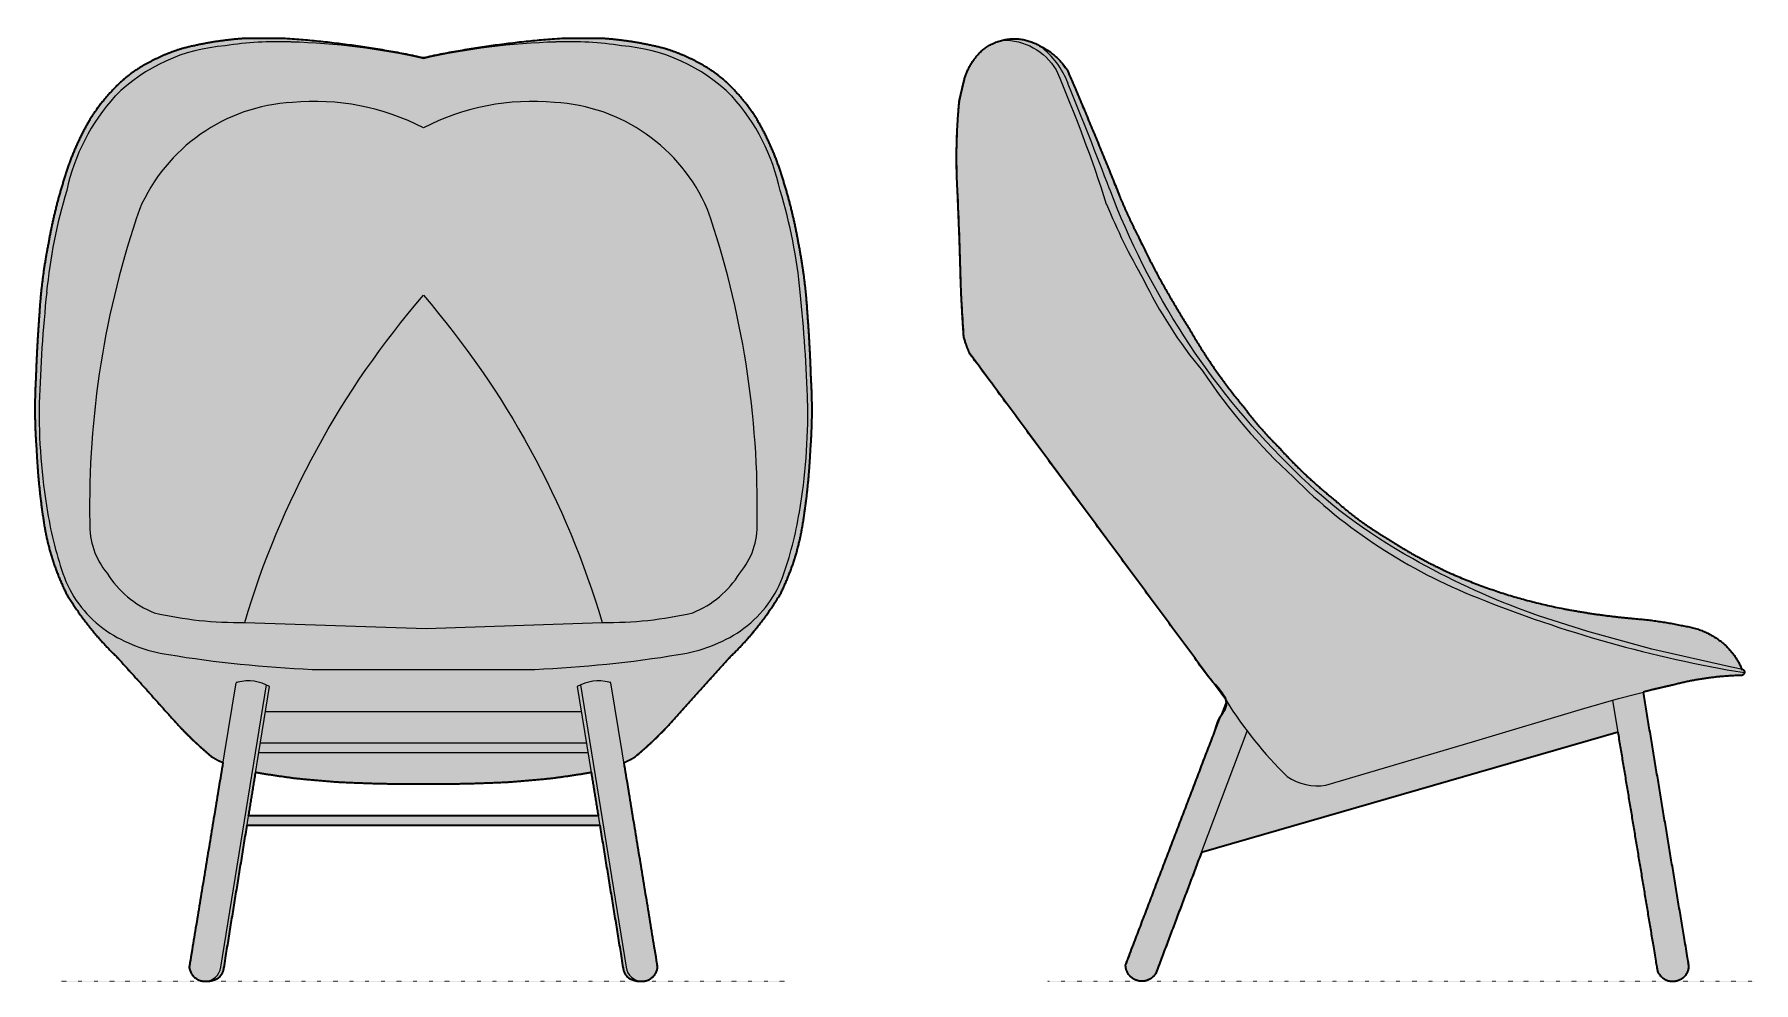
# Model space of a CAD drawing. Header units: millimetres. Extents: x -30 to 1942, y -1345 to 1063.
# Drawn here: x -30 to 1901, y -2 to 1063 of the extents above; entities that cross this region are included whole.
import ezdxf

# ---------------------------------------------------------------- set-up
doc = ezdxf.new("R2010")
doc.units = ezdxf.units.MM
doc.linetypes.add('Dots', pattern=[1, 0, -1])
doc.layers.add('Blocks', color=7, linetype='Continuous')
doc.layers.add('Blocks$Fill', color=7, linetype='Continuous', true_color=0xffffff)
for name, color, linetype, lineweight, true_color in [('Blocks$Inner', 7, 'Continuous', 25, 0x007f00), ('Blocks$Outline', 7, 'Continuous', 35, 0xff3f3f), ('Groud', 7, 'Dots', 25, 0x243775)]:
    doc.layers.add(name, color=color, linetype=linetype, lineweight=lineweight, true_color=true_color)

# ---------------------------------------------------------------- blocks, each defined once
blk = doc.blocks.new('Uchiwa Lounge Chair Side')
at = {"layer": 'Blocks$Fill'}
blk.add_hatch(color=256, dxfattribs=at).paths.add_polyline_path([(172.4, 144.7), (121.2, 9), (121, 8.7), (120.9, 8.4), (120.7, 8.1), (120.5, 7.8), (120.2, 7.5), (120, 7.2), (119.8, 6.9), (119.6, 6.6), (119.4, 6.4), (119.1, 6.1), (118.9, 5.8), (118.6, 5.5), (118.4, 5.3), (118.1, 5), (117.8, 4.8), (117.5, 4.5), (117.2, 4.3), (117, 4), (116.7, 3.8), (116.4, 3.6), (116, 3.3), (115.7, 3.1), (115.4, 2.9), (115.1, 2.7), (114.8, 2.5), (114.4, 2.3), (114.1, 2.1), (113.7, 2), (113.4, 1.8), (113.1, 1.6), (112.7, 1.5), (112.3, 1.3), (112, 1.2), (111.6, 1), (111.3, 0.9), (110.9, 0.8), (110.5, 0.7), (110.1, 0.6), (109.8, 0.5), (109.4, 0.4), (109, 0.3), (108.7, 0.3), (108.3, 0.2), (107.9, 0.1), (107.5, 0.1), (107.1, 0.1), (106.8, 0), (106.4, 0), (106, 0), (105.6, 0), (105.3, 0), (104.9, 0), (104.5, 0), (104.2, 0), (103.8, 0.1), (103.4, 0.1), (103.1, 0.1), (102.7, 0.2), (102.4, 0.2), (102, 0.3), (101.7, 0.4), (101.3, 0.4), (101, 0.5), (100.6, 0.6), (100.3, 0.7), (100, 0.8), (99.6, 0.9), (99.3, 1), (99, 1.2), (98.6, 1.3), (98.3, 1.4), (98, 1.6), (97.6, 1.7), (97.3, 1.9), (97, 2.1), (96.7, 2.2), (96.3, 2.4), (96, 2.6), (95.7, 2.8), (95.4, 3), (95.1, 3.2), (94.8, 3.4), (94.5, 3.7), (94.2, 3.9), (93.9, 4.1), (93.6, 4.4), (93.3, 4.6), (93, 4.9), (92.7, 5.1), (92.4, 5.4), (92.2, 5.7), (91.9, 6), (91.7, 6.3), (91.4, 6.6), (91.2, 6.9), (90.9, 7.2), (90.7, 7.5), (90.5, 7.8), (90.3, 8.1), (90, 8.4), (89.8, 8.7), (89.6, 9.1), (89.4, 9.4), (89.3, 9.7), (89.1, 10.1), (88.9, 10.4), (88.8, 10.8), (88.6, 11.1), (88.5, 11.5), (88.3, 11.8), (88.2, 12.2), (88.1, 12.5), (88, 12.9), (87.9, 13.3), (87.8, 13.6), (87.7, 14), (87.6, 14.3), (87.5, 14.7), (87.4, 15.1), (87.4, 15.4), (87.3, 15.8), (87.3, 16.1), (87.2, 16.5), (87.2, 16.8), (87.2, 17.2), (87.2, 17.5), (87.2, 17.9), (87.2, 18.2), (200.4, 314.8), (-87.5, 704.2), (-88.5, 706.5), (-89.5, 708.8), (-90.4, 711.1), (-91.3, 713.5), (-92.2, 715.8), (-93, 718.2), (-93.7, 720.6), (-94.4, 723), (-96.5, 755.5), (-98, 787.9), (-101.6, 887.6), (-102.2, 900.2), (-102.5, 912.8), (-102.6, 925.4), (-102.5, 938.1), (-102.1, 950.7), (-101.5, 963.4), (-100.6, 976), (-99.5, 988.5), (-93.3, 1014.4), (-92.7, 1016.4), (-91.9, 1018.3), (-91.2, 1020.3), (-90.3, 1022.2), (-89.4, 1024.1), (-88.5, 1026), (-87.5, 1027.9), (-86.4, 1029.7), (-85.3, 1031.5), (-84.2, 1033.2), (-82.9, 1034.9), (-81.7, 1036.6), (-80.4, 1038.3), (-79, 1039.9), (-77.6, 1041.4), (-76.2, 1042.9), (-75.4, 1043.6), (-74.6, 1044.3), (-73.8, 1045), (-72.9, 1045.7), (-72.1, 1046.4), (-71.2, 1047.1), (-70.3, 1047.7), (-69.4, 1048.4), (-68.5, 1049), (-67.5, 1049.6), (-66.6, 1050.2), (-65.6, 1050.7), (-64.6, 1051.3), (-63.6, 1051.8), (-62.6, 1052.3), (-61.5, 1052.8), (-60.5, 1053.3), (-59.4, 1053.8), (-58.3, 1054.2), (-57.3, 1054.6), (-56.2, 1055), (-55, 1055.4), (-53.9, 1055.7), (-52.8, 1056.1), (-51.7, 1056.4), (-50.5, 1056.6), (-49.4, 1056.9), (-48.2, 1057.1), (-47, 1057.3), (-45.9, 1057.5), (-44.7, 1057.7), (-43.5, 1057.8), (-42.3, 1057.9), (-41.2, 1058), (-40, 1058), (-38.8, 1058.1), (-37.6, 1058.1), (-36.4, 1058.1), (-35.3, 1058), (-34.1, 1057.9), (-32.9, 1057.9), (-31.7, 1057.7), (-30.6, 1057.6), (-29.4, 1057.4), (-28.3, 1057.2), (-27.1, 1057), (-26, 1056.8), (-24.9, 1056.5), (-23.8, 1056.2), (-22.7, 1055.9), (-21.6, 1055.6), (-20.5, 1055.3), (-19.4, 1054.9), (-18.4, 1054.5), (-17.3, 1054.1), (-16.3, 1053.7), (-15.3, 1053.3), (-14.3, 1052.8), (-13.3, 1052.3), (-12.3, 1051.8), (-11.3, 1051.3), (-10.4, 1050.8), (-9.5, 1050.3), (-8.6, 1049.7), (-6.3, 1048.6), (-4, 1047.3), (-1.8, 1046), (0.4, 1044.6), (2.5, 1043.1), (4.6, 1041.6), (6.6, 1039.9), (8.6, 1038.2), (10.5, 1036.5), (12.4, 1034.6), (14.1, 1032.8), (15.8, 1030.8), (17.5, 1028.8), (19, 1026.8), (20.5, 1024.7), (21.9, 1022.5), (81, 880.1), (86, 868.3), (91.3, 856.7), (96.8, 845.1), (102.6, 833.7), (114.9, 808.7), (127.9, 784.2), (141.8, 760.1), (156.4, 736.4), (163.3, 724.6), (170.4, 712.9), (177.8, 701.4), (185.5, 690), (193.4, 678.9), (201.5, 667.9), (209.9, 657), (218.5, 646.4), (223.1, 640.2), (228, 634.1), (232.9, 628.1), (237.9, 622.2), (243.1, 616.4), (248.4, 610.6), (253.7, 605), (259.2, 599.5), (266.8, 591.2), (274.6, 583.1), (282.5, 575.2), (290.6, 567.4), (298.9, 559.8), (307.3, 552.3), (315.9, 545.1), (324.6, 538), (331.2, 532.3), (337.9, 526.8), (344.7, 521.4), (351.8, 516.1), (359, 511), (366.3, 506.1), (373.8, 501.3), (397.6, 486.6), (405.8, 481.8), (414, 477.1), (422.4, 472.6), (430.8, 468.2), (439.3, 464), (447.9, 459.9), (463.7, 453), (479.7, 446.6), (495.9, 440.7), (512.3, 435.2), (528.9, 430.2), (545.5, 425.7), (562.3, 421.7), (579.2, 418.2), (599.2, 414.6), (619.4, 411.5), (639.6, 409), (659.9, 407), (673.6, 405.6), (687.2, 403.8), (700.8, 401.5), (714.3, 398.9), (717.1, 398.4), (720, 397.9), (722.8, 397.2), (725.6, 396.5), (728.4, 395.7), (731.1, 394.7), (733.8, 393.7), (736.5, 392.6), (739.2, 391.4), (741.8, 390.2), (744.4, 388.8), (746.9, 387.4), (749.4, 385.9), (751.8, 384.3), (754.1, 382.6), (756.4, 380.9), (758.1, 379.5), (759.8, 378), (761.5, 376.5), (763.1, 374.9), (764.6, 373.2), (766.1, 371.5), (767.6, 369.8), (769, 368), (770.4, 366.2), (771.7, 364.4), (772.9, 362.5), (774.1, 360.5), (775.2, 358.6), (776.3, 356.6), (777.2, 354.6), (778.2, 352.6), (778.7, 351.6), (778.7, 351.6), (778.7, 351.5), (778.7, 351.5), (778.7, 351.5), (778.7, 351.4), (778.7, 351.4), (778.7, 351.4), (778.7, 351.3), (778.7, 351.3), (778.7, 351.3), (778.7, 351.2), (778.7, 351.2), (778.7, 351.1), (778.7, 351.1), (778.7, 351.1), (778.7, 351), (778.7, 351), (778.7, 351), (778.7, 350.9), (778.7, 350.9), (778.7, 350.9), (778.6, 350.8), (778.6, 350.8), (778.6, 350.8), (778.6, 350.7), (778.6, 350.7), (778.6, 350.7), (778.6, 350.6), (778.6, 350.6), (778.5, 350.6), (778.5, 350.5), (778.5, 350.5), (780.5, 350.1), (780.6, 350), (780.7, 350), (780.8, 349.9), (780.9, 349.8), (781, 349.7), (781.1, 349.6), (781.2, 349.5), (781.3, 349.4), (781.4, 349.3), (781.4, 349.3), (781.4, 349.2), (781.5, 349.2), (781.5, 349.1), (781.5, 349), (781.6, 349), (781.6, 348.9), (781.6, 348.9), (781.7, 348.8), (781.7, 348.7), (781.7, 348.7), (781.8, 348.6), (781.8, 348.6), (781.8, 348.5), (781.9, 348.4), (781.9, 348.4), (781.9, 348.3), (781.9, 348.3), (782, 348.2), (782, 348.1), (782, 348.1), (782, 348), (782, 347.9), (782, 347.9), (782.1, 347.8), (782.1, 347.7), (782.1, 347.7), (782.1, 347.6), (782.1, 347.5), (782.1, 347.3), (782.1, 347.2), (782.1, 347.1), (782.1, 346.9), (782.1, 346.8), (782.1, 346.7), (782.1, 346.6), (782.1, 346.4), (782.1, 346.3), (782.1, 346.2), (782, 346.1), (782, 345.9), (782, 345.8), (781.9, 345.7), (781.9, 345.6), (781.8, 345.4), (781.8, 345.3), (781.7, 345.3), (781.7, 345.2), (781.7, 345.1), (781.7, 345.1), (781.6, 345), (781.6, 345), (781.5, 344.9), (781.5, 344.9), (781.5, 344.8), (781.4, 344.7), (781.4, 344.7), (781.4, 344.6), (781.3, 344.6), (781.3, 344.5), (781.2, 344.5), (781.2, 344.4), (781.1, 344.4), (781.1, 344.3), (781, 344.3), (781, 344.2), (780.9, 344.2), (780.9, 344.1), (780.8, 344.1), (780.8, 344.1), (780.7, 344), (780.7, 344), (780.6, 343.9), (780.6, 343.9), (780.5, 343.8), (780.4, 343.7), (780.3, 343.7), (780.1, 343.6), (780, 343.5), (779.9, 343.5), (779.8, 343.4), (779.7, 343.4), (779.6, 343.4), (769.5, 343), (759.4, 342.3), (749.4, 341.4), (739.4, 340.1), (729.4, 338.6), (719.5, 336.7), (709.7, 334.6), (699.9, 332.1), (679, 327.3), (668.3, 324.5), (719.4, 17.5), (719.4, 17.1), (719.4, 16.8), (719.4, 16.4), (719.4, 16), (719.3, 15.6), (719.3, 15.3), (719.2, 14.9), (719.2, 14.5), (719.1, 14.1), (719, 13.7), (719, 13.3), (718.9, 12.9), (718.8, 12.6), (718.7, 12.2), (718.5, 11.8), (718.4, 11.4), (718.3, 11), (718.1, 10.6), (718, 10.3), (717.8, 9.9), (717.6, 9.5), (717.4, 9.1), (717.2, 8.8), (717, 8.4), (716.8, 8), (716.6, 7.7), (716.4, 7.3), (716.1, 7), (715.9, 6.6), (715.6, 6.3), (715.4, 6), (715.1, 5.7), (714.8, 5.3), (714.5, 5), (714.2, 4.7), (713.9, 4.4), (713.6, 4.1), (713.3, 3.9), (713, 3.6), (712.7, 3.3), (712.3, 3.1), (712, 2.8), (711.7, 2.6), (711.3, 2.4), (711, 2.1), (710.6, 1.9), (710.3, 1.7), (709.9, 1.5), (709.5, 1.3), (709.2, 1.2), (708.8, 1), (708.4, 0.9), (708.1, 0.7), (707.7, 0.6), (707.3, 0.4), (707, 0.3), (706.6, 0.2), (706.2, 0.1), (705.8, 0), (705.5, -0.1), (705.1, -0.2), (704.7, -0.2), (704.4, -0.3), (704, -0.3), (703.6, -0.4), (703.3, -0.4), (702.9, -0.4), (702.5, -0.5), (702.1, -0.5), (701.7, -0.5), (701.4, -0.5), (701, -0.5), (700.6, -0.5), (700.2, -0.4), (699.8, -0.4), (699.4, -0.3), (699, -0.3), (698.6, -0.2), (698.2, -0.1), (697.8, -0.1), (697.4, 0), (697, 0.1), (696.6, 0.3), (696.2, 0.4), (695.8, 0.5), (695.4, 0.7), (695.1, 0.8), (694.7, 1), (694.3, 1.1), (693.9, 1.3), (693.5, 1.5), (693.2, 1.7), (692.8, 1.9), (692.4, 2.1), (692.1, 2.4), (691.7, 2.6), (691.4, 2.8), (691, 3.1), (690.7, 3.3), (690.4, 3.6), (690.1, 3.9), (689.7, 4.2), (689.4, 4.4), (689.1, 4.7), (688.8, 5), (688.6, 5.3), (688.3, 5.6), (688, 6), (687.8, 6.3), (687.5, 6.6), (687.3, 6.9), (687, 7.3), (686.8, 7.6), (686.6, 8), (686.4, 8.3), (686.2, 8.7), (686, 9), (685.8, 9.4), (685.7, 9.7), (685.5, 10.1), (685.3, 10.4), (685.2, 10.8), (685.1, 11.1), (684.9, 11.5), (684.8, 11.9), (684.7, 12.2), (684.6, 12.6), (684.5, 12.9), (640.3, 279.6)], flags=0)
at = {"layer": 'Blocks$Inner'}
for p, q in [((684.5, 12.9), (634.3, 315.5)), ((668.3, 324.5), (719.4, 17.5)), ((172.4, 144.7), (640.3, 279.6))]:
    blk.add_line(p, q, dxfattribs=at)
for points in [[(-87.5, 704.2), (200.4, 314.8), (87.2, 18.2)], [(780.5, 350.1), (767.6, 352.6), (678.1, 372.8), (606.3, 392.6), (550.9, 410.4), (536.6, 415.4)], [(312.1, 220.1), (476.9, 268.6), (599, 305.6), (640.8, 317.3), (679, 327.3), (699.9, 332.1)], [(121.2, 9), (223.8, 280.8)]]:
    blk.add_lwpolyline(points, dxfattribs=at)
for centre, radius, start, end in [((-25.8, 993.2), 70.8, 135.3829, 162.5681), ((-37.9, 1002.3), 55.8, 58.2146, 133.2885), ((-68.9, 972.3), 98.2, 21.3267, 52.0365), ((1171.1, 697.7), 1303.4, 165.9372, 167.1066), ((-5147.1, -1094.5), 5580.8, 20.82, 22.132), ((560.5, 924.4), 663.1, 174.4518, 183.1863), ((710.7, 1137.5), 697.3, 202.3269, 210.025), ((652, 1117.4), 618.3, 202.5645, 207.3123), ((900.9, 1211.7), 883.3, 205.3402, 212.5546), ((1519.7, 845.7), 1618.7, 182.0437, 184.3449), ((578, 1018.9), 524.4, 206.0557, 219.5138), ((32.6, 758.7), 131.9, 195.6972, 204.4261), ((732.8, 1060), 673.2, 213.8203, 227.2365), ((704.6, 996.1), 607.6, 225.0956, 248.5248), ((1014.1, 1749.3), 1421.9, 248.0306, 260.61), ((778.3, 347), 3.83, 288.7586, 55.1777), ((595.2, 561.8), 465.7, 212.0297, 225.4747), ((302.5, 279.1), 59.8, 235.5518, 279.2869), ((105.5, 18.3), 18.3, 180.107, 329.4115)]:
    blk.add_arc(centre, radius, start, end, dxfattribs=at)
at = {"layer": 'Blocks$Inner', "extrusion": (0, 0, -1)}
for centre, radius, start, end in [((49.8, 987.7), 68.9, 88.8895, 149.053), ((41.2, 982.4), 74.8, 115.8653, 147.5707), ((1483.4, 378.6), 1625.8, 156.647, 162.3114), ((5084.5, -1177.1), 5560, 156.6954, 158.284), ((-880.2, 1196.1), 867, 314.8246, 339.2641), ((4809.3, 669.9), 4712.8, 177.3525, 178.5645), ((-690.6, 990.8), 587.8, 298.5822, 315.8272), ((-838.2, 1231.7), 870.2, 290.2796, 299.5302), ((-786.4, 6.6), 336.8, 75.1261, 88.8411), ((-701.7, 17.2), 17.7, 179.0582, 345.9848)]:
    blk.add_arc(centre, radius, start, end, dxfattribs=at)
at = {"layer": 'Blocks$Inner'}
for points, weights in [([(156.4, 736.4), (183.5, 688.7), (218.5, 646.4)], [1, 0.996233703022, 1]), ([(218.5, 646.4), (237, 621.4), (259.2, 599.5)], [1, 0.996965724236, 1]), ([(259.2, 599.5), (289.3, 566), (324.6, 538)], [1, 0.996296828194, 1]), ([(324.6, 538), (350.5, 514.8), (381.5, 496.7)], [1, 0.994813417877, 1]), ([(381.5, 496.7), (413.3, 475.9), (447.9, 459.9)], [1, 0.997296143364, 1]), ([(447.9, 459.9), (511.1, 431.3), (579.2, 418.2)], [1, 0.993069004585, 1]), ([(579.2, 418.2), (619.2, 410.5), (659.9, 407)], [1, 0.998572930974, 1]), ([(659.9, 407), (687.4, 404.7), (714.3, 398.9)], [1, 0.997979814316, 1]), ([(714.3, 398.9), (737.8, 395.5), (756.4, 380.9)], [1, 0.966191885241, 1]), ([(756.4, 380.9), (770.8, 369.4), (778.2, 352.6)], [1, 0.971351085009, 1]), ([(778.7, 351.6), (778.8, 351), (778.5, 350.5)], [1, 0.947305529902, 1])]:
    blk.add_rational_spline(points, weights, degree=2, dxfattribs=at)
blk.add_open_spline([(778.2, 352.6), (778.7, 351.6)], degree=1, dxfattribs=at)
at = {"layer": 'Blocks$Outline'}
blk.add_lwpolyline([(640.3, 279.6), (172.4, 144.7)], dxfattribs=at)
for points, weights, knots in [([(172.4, 144.7), (146.8, 76.8), (121.2, 9), (114.1, -3), (100.6, 0.6), (87.2, 4.3), (87.2, 18.2), (143.8, 166.5), (200.4, 314.8), (56.4, 509.5), (-87.5, 704.2), (-91.7, 713.3), (-94.4, 723), (-96.9, 755.5), (-98, 787.9), (-99.3, 837.8), (-101.6, 887.6), (-104.4, 938.1), (-99.5, 988.5), (-96.5, 1001.5), (-93.3, 1014.4), (-88.2, 1030.7), (-76.2, 1042.9), (-45, 1072.3), (-8.6, 1049.7)], [1, 1, 1, 0.795196959158, 1, 0.795196959158, 1, 1, 1, 1, 1, 0.997100222164, 1, 0.999798364981, 1, 0.999944074891, 1, 0.997096422063, 1, 0.999947926812, 1, 0.971991368906, 1, 0.79296066396, 1], [-3181.66718, -3181.66718, -3181.66718, -3036.609742, -3036.609742, -3012.761611, -3012.761611, -2988.91348, -2988.91348, -2671.466335, -2671.466335, -2187.18571, -2187.18571, -2167.091089, -2167.091089, -2102.076928, -2102.076928, -2002.392215, -2002.392215, -1901.298534, -1901.298534, -1874.694668, -1874.694668, -1841.125787, -1841.125787, -1768.058214, -1768.058214, -1768.058214]), ([(-8.6, 1049.7), (10.6, 1040.4), (21.9, 1022.5), (52.4, 951.7), (81, 880.1), (90.8, 856.4), (102.6, 833.7), (126.4, 783.3), (156.4, 736.4)], [1, 0.961967175726, 1, 0.999903903373, 1, 0.999141800302, 1, 0.998018822971, 1], [-41.387801, -41.387801, -41.387801, 0, 0, 154.163315, 154.163315, 205.400909, 205.400909, 316.621555, 316.621555, 316.621555]), ([(218.5, 646.4), (237, 621.4), (259.2, 599.5), (289.3, 566), (324.6, 538)], [1, 0.996965724236, 1, 0.996296828194, 1], [0, 0, 0, 62.192488, 62.192488, 152.061883, 152.061883, 152.061883]), ([(324.6, 538), (350.5, 514.8), (381.5, 496.7), (413.3, 475.9), (447.9, 459.9), (511.1, 431.3), (579.2, 418.2), (619.2, 410.5), (659.9, 407), (687.4, 404.7), (714.3, 398.9), (737.8, 395.5), (756.4, 380.9), (770.8, 369.4), (778.2, 352.6), (778.4, 352.1), (778.7, 351.6), (778.8, 351), (778.5, 350.5)], [1, 0.994813417877, 1, 0.997296143364, 1, 0.993069004585, 1, 0.998572930974, 1, 0.997979814316, 1, 0.966191885241, 1, 0.971351085009, 1, 1, 1, 0.947305529902, 1], [-506.731014, -506.731014, -506.731014, -435.260106, -435.260106, -359.208158, -359.208158, -221.204715, -221.204715, -139.64842, -139.64842, -84.593965, -84.593965, -38.310642, -38.310642, -2.223699, -2.223699, -1.148873, -1.148873, 0, 0, 0]), ([(778.5, 350.5), (779.5, 350.3), (780.5, 350.1), (782.4, 348.8), (782.1, 346.4), (781.8, 344.1), (779.6, 343.4), (739.1, 342.5), (699.9, 332.1), (689.4, 329.7), (679, 327.3), (673.6, 325.9), (668.3, 324.5)], [1, 1, 1, 0.851683363971, 1, 0.851683363971, 1, 0.992846172822, 1, 1, 1, 1, 1], [-649.713686, -649.713686, -649.713686, -647.685885, -647.685885, -643.464894, -643.464894, -639.243903, -639.243903, -558.618892, -558.618892, -537.154618, -537.154618, -526.062482, -526.062482, -526.062482]), ([(668.3, 324.5), (693.8, 171), (719.4, 17.5), (719.7, 1.7), (704, -0.3), (688.3, -2.4), (684.5, 12.9), (662.4, 146.3), (640.3, 279.6)], [1, 1, 1, 0.746270624645, 1, 0.746270624645, 1, 1, 1], [0, 0, 0, 311.235235, 311.235235, 337.029295, 337.029295, 362.823356, 362.823356, 633.170364, 633.170364, 633.170364])]:
    blk.add_rational_spline(points, weights, degree=2, knots=knots, dxfattribs=at)
blk.add_rational_spline([(156.4, 736.4), (183.5, 688.7), (218.5, 646.4)], [1, 0.996233703022, 1], degree=2, dxfattribs=at)
blk = doc.blocks.new('Uchiwa Lounge Chair Front')
at = {"layer": 'Blocks$Fill'}
h = blk.add_hatch(color=256, dxfattribs=at)
h.paths.add_polyline_path([(632.3, 245.5), (633.9, 246.2), (635.5, 246.9), (637.1, 247.7), (638.6, 248.5), (640.2, 249.3), (641.7, 250.2), (643.2, 251.1), (644.7, 252), (654.6, 260.4), (664.2, 269.2), (673.5, 278.3), (682.5, 287.6), (750.8, 363.4), (758.8, 371.4), (766.6, 379.6), (774.1, 388.1), (781.4, 396.9), (788.3, 405.8), (795, 415), (801.3, 424.4), (807.4, 434), (809.6, 438.5), (811.7, 443), (813.8, 447.6), (815.8, 452.2), (817.7, 456.8), (819.5, 461.5), (821.2, 466.3), (822.8, 471), (824.3, 475.8), (825.8, 480.6), (827.1, 485.5), (828.4, 490.3), (829.6, 495.2), (830.6, 500.1), (831.6, 505), (832.5, 509.9), (835.8, 531.7), (838.4, 553.6), (840.3, 575.5), (841.7, 597.5), (842.3, 607.4), (842.9, 617.4), (843.2, 627.4), (843.4, 637.3), (843.4, 647.3), (843.2, 657.3), (842.8, 667.3), (842.3, 677.2), (840.8, 713.2), (838.4, 749.1), (836.9, 769.1), (834.7, 789), (831.8, 808.8), (828.3, 828.5), (824.7, 847), (820.6, 865.3), (815.8, 883.4), (810.4, 901.4), (807.4, 910.7), (804.2, 920), (800.6, 929.1), (796.7, 938.1), (792.6, 947), (788.1, 955.7), (783.4, 964.3), (778.4, 972.7), (775.1, 977.3), (771.8, 981.9), (768.3, 986.4), (764.7, 990.8), (761, 995.1), (757.2, 999.3), (753.3, 1003.4), (749.3, 1007.4), (746.6, 1009.8), (743.8, 1012.3), (741, 1014.6), (738.1, 1016.9), (735.2, 1019.1), (732.2, 1021.2), (729.2, 1023.3), (726.1, 1025.3), (720.4, 1028.7), (714.5, 1031.9), (708.6, 1035), (702.5, 1037.8), (696.3, 1040.5), (690.1, 1042.9), (683.8, 1045.1), (677.4, 1047.2), (668.8, 1049.3), (660.1, 1051.2), (651.4, 1053), (642.6, 1054.5), (633.8, 1055.8), (624.9, 1056.9), (616.1, 1057.8), (607.2, 1058.5), (564.4, 1058.5), (544.6, 1057.1), (524.8, 1055.2), (505.1, 1053), (485.3, 1050.5), (465.7, 1047.6), (446, 1044.3), (426.5, 1040.7), (407, 1036.7), (387.6, 1040.7), (368, 1044.3), (348.4, 1047.6), (328.7, 1050.5), (309, 1053), (289.2, 1055.2), (269.4, 1057.1), (249.6, 1058.5), (206.9, 1058.5), (198, 1057.8), (189.1, 1056.9), (180.3, 1055.8), (171.5, 1054.5), (162.7, 1053), (153.9, 1051.2), (145.2, 1049.3), (136.6, 1047.2), (130.2, 1045.1), (123.9, 1042.9), (117.7, 1040.5), (111.5, 1037.8), (105.5, 1035), (99.5, 1031.9), (93.6, 1028.7), (87.9, 1025.3), (84.8, 1023.3), (81.8, 1021.2), (78.8, 1019.1), (75.9, 1016.9), (73, 1014.6), (70.2, 1012.3), (67.5, 1009.8), (64.8, 1007.4), (60.7, 1003.4), (56.8, 999.3), (53, 995.1), (49.3, 990.8), (45.7, 986.4), (42.3, 981.9), (38.9, 977.3), (35.7, 972.7), (30.7, 964.3), (25.9, 955.7), (21.5, 947), (17.3, 938.1), (13.5, 929.1), (9.9, 920), (6.6, 910.7), (3.7, 901.4), (-1.7, 883.4), (-6.5, 865.3), (-10.7, 847), (-14.2, 828.5), (-17.8, 808.8), (-20.6, 789), (-22.9, 769.1), (-24.4, 749.1), (-26.7, 713.2), (-28.3, 677.2), (-28.8, 667.3), (-29.1, 657.3), (-29.3, 647.3), (-29.3, 637.3), (-29.2, 627.4), (-28.8, 617.4), (-28.3, 607.4), (-27.6, 597.5), (-26.3, 575.5), (-24.3, 553.6), (-21.7, 531.7), (-18.5, 509.9), (-17.6, 505), (-16.6, 500.1), (-15.5, 495.2), (-14.3, 490.3), (-13.1, 485.5), (-11.7, 480.6), (-10.3, 475.8), (-8.8, 471), (-7.1, 466.3), (-5.4, 461.5), (-3.6, 456.8), (-1.7, 452.2), (0.2, 447.6), (2.3, 443), (4.4, 438.5), (6.7, 434), (12.7, 424.4), (19.1, 415), (25.7, 405.8), (32.7, 396.9), (39.9, 388.1), (47.4, 379.6), (55.2, 371.4), (63.3, 363.4), (131.5, 287.6), (140.6, 278.3), (149.9, 269.2), (159.5, 260.4), (169.3, 252), (170.8, 251.1), (172.3, 250.2), (173.9, 249.3), (175.4, 248.5), (177, 247.7), (178.6, 246.9), (180.2, 246.2), (181.8, 245.5), (144, 16), (144, 15.7), (144.1, 15.3), (144.1, 14.9), (144.2, 14.5), (144.3, 14.1), (144.4, 13.8), (144.5, 13.4), (144.6, 13), (144.7, 12.6), (144.8, 12.3), (144.9, 11.9), (145.1, 11.5), (145.2, 11.1), (145.4, 10.7), (145.5, 10.4), (145.7, 10), (145.9, 9.6), (146.1, 9.3), (146.3, 8.9), (146.5, 8.5), (146.7, 8.2), (146.9, 7.8), (147.2, 7.5), (147.4, 7.1), (147.7, 6.8), (147.9, 6.5), (148.2, 6.1), (148.5, 5.8), (148.8, 5.5), (149.1, 5.2), (149.4, 4.9), (149.7, 4.6), (150, 4.3), (150.3, 4.1), (150.7, 3.8), (151, 3.5), (151.4, 3.3), (151.7, 3), (152.1, 2.8), (152.4, 2.6), (152.8, 2.4), (153.1, 2.2), (153.5, 2), (153.9, 1.8), (154.3, 1.6), (154.6, 1.4), (155, 1.3), (155.4, 1.1), (155.8, 1), (156.2, 0.8), (156.6, 0.7), (157, 0.6), (157.4, 0.5), (157.7, 0.4), (158.1, 0.3), (158.5, 0.3), (158.9, 0.2), (159.3, 0.1), (159.7, 0.1), (160.1, 0), (160.4, 0), (160.8, 0), (161.2, 0), (161.6, 0), (162.1, 0), (162.6, 0), (163.2, 0), (163.8, 0), (164.3, 0), (164.9, 0), (165.5, 0.1), (166.1, 0.1), (166.7, 0.2), (167.3, 0.3), (167.8, 0.4), (168.4, 0.5), (169, 0.6), (169.5, 0.7), (170.1, 0.9), (170.7, 1), (171.2, 1.2), (171.8, 1.4), (172.3, 1.5), (172.8, 1.7), (173.3, 1.9), (173.5, 2), (173.8, 2.1), (174, 2.2), (174.3, 2.3), (174.5, 2.5), (174.8, 2.6), (175, 2.7), (175.2, 2.9), (175.5, 3), (175.7, 3.2), (176, 3.3), (176.2, 3.5), (176.4, 3.6), (176.6, 3.8), (176.9, 4), (177.1, 4.1), (177.3, 4.3), (177.5, 4.5), (177.7, 4.7), (178, 4.9), (178.2, 5.1), (178.4, 5.3), (178.6, 5.5), (178.8, 5.7), (179, 5.9), (179.1, 6.1), (179.3, 6.3), (179.5, 6.5), (179.7, 6.7), (179.9, 7), (180, 7.2), (180.2, 7.4), (180.3, 7.7), (180.5, 7.9), (180.7, 8.1), (180.8, 8.4), (180.9, 8.6), (181.1, 8.9), (181.2, 9.1), (181.3, 9.4), (181.5, 9.6), (181.6, 9.9), (181.7, 10.1), (181.8, 10.4), (181.9, 10.7), (182, 10.9), (182.1, 11.2), (182.2, 11.4), (182.3, 11.7), (182.3, 12), (182.4, 12.2), (182.5, 12.5), (182.6, 13), (182.7, 13.5), (182.8, 14), (209, 175.1), (605, 175.1), (631.3, 14), (631.3, 13.5), (631.4, 13), (631.6, 12.5), (631.6, 12.2), (631.7, 12), (631.8, 11.7), (631.9, 11.4), (632, 11.2), (632, 10.9), (632.1, 10.7), (632.2, 10.4), (632.4, 10.1), (632.5, 9.9), (632.6, 9.6), (632.7, 9.4), (632.8, 9.1), (633, 8.9), (633.1, 8.6), (633.2, 8.4), (633.4, 8.1), (633.5, 7.9), (633.7, 7.7), (633.9, 7.4), (634, 7.2), (634.2, 7), (634.4, 6.7), (634.5, 6.5), (634.7, 6.3), (634.9, 6.1), (635.1, 5.9), (635.3, 5.7), (635.5, 5.5), (635.7, 5.3), (635.9, 5.1), (636.1, 4.9), (636.3, 4.7), (636.5, 4.5), (636.7, 4.3), (637, 4.1), (637.2, 4), (637.4, 3.8), (637.6, 3.6), (637.9, 3.5), (638.1, 3.3), (638.3, 3.2), (638.6, 3), (638.8, 2.9), (639, 2.7), (639.3, 2.6), (639.5, 2.5), (639.8, 2.3), (640, 2.2), (640.3, 2.1), (640.5, 2), (640.8, 1.9), (641.3, 1.7), (641.8, 1.5), (642.3, 1.4), (642.8, 1.2), (643.4, 1), (643.9, 0.9), (644.5, 0.7), (645.1, 0.6), (645.6, 0.5), (646.2, 0.4), (646.8, 0.3), (647.4, 0.2), (648, 0.1), (648.5, 0.1), (649.1, 0), (649.7, 0), (650.3, 0), (650.9, 0), (651.4, 0), (652, 0), (652.5, 0), (652.8, 0), (653.2, 0), (653.6, 0), (654, 0), (654.4, 0.1), (654.7, 0.1), (655.1, 0.2), (655.5, 0.3), (655.9, 0.3), (656.3, 0.4), (656.7, 0.5), (657.1, 0.6), (657.5, 0.7), (657.9, 0.8), (658.2, 1), (658.6, 1.1), (659, 1.3), (659.4, 1.4), (659.8, 1.6), (660.2, 1.8), (660.5, 2), (660.9, 2.2), (661.3, 2.4), (661.6, 2.6), (662, 2.8), (662.3, 3), (662.7, 3.3), (663, 3.5), (663.4, 3.8), (663.7, 4.1), (664, 4.3), (664.3, 4.6), (664.7, 4.9), (665, 5.2), (665.3, 5.5), (665.5, 5.8), (665.8, 6.1), (666.1, 6.5), (666.4, 6.8), (666.6, 7.1), (666.9, 7.5), (667.1, 7.8), (667.3, 8.2), (667.6, 8.5), (667.8, 8.9), (668, 9.3), (668.2, 9.6), (668.3, 10), (668.5, 10.4), (668.7, 10.7), (668.8, 11.1), (669, 11.5), (669.1, 11.9), (669.3, 12.3), (669.4, 12.6), (669.5, 13), (669.6, 13.4), (669.7, 13.8), (669.8, 14.1), (669.8, 14.5), (669.9, 14.9), (669.9, 15.3), (670, 15.7), (670, 16)], flags=0)
h.paths.add_polyline_path([(265.1, 227.7), (311.2, 223.7), (359.1, 222), (407, 221.5), (455, 222), (502.9, 223.7), (549, 227.7), (585.9, 233), (590.6, 233.8), (595.3, 234.7), (603.3, 185.6), (210.7, 185.6), (218.7, 234.7), (223.4, 233.8), (228.2, 233)], flags=0)
at = {"layer": 'Blocks$Inner'}
for p, q in [((249.6, 1058.5), (206.9, 1058.5)), ((607.2, 1058.5), (564.4, 1058.5)), ((196.5, 335.2), (144, 16)), ((179.3, 15.8), (230.9, 332.7)), ((182.8, 14), (234.3, 330.8)), ((579.7, 330.8), (631.3, 14)), ((583.2, 332.7), (634.7, 15.8)), ((670, 16), (617.5, 335.2))]:
    blk.add_line(p, q, dxfattribs=at)
for points in [[(206.3, 402.8), (410.1, 395.9), (607.7, 402.8)], [(281.9, 350.1), (407, 350.1), (532.1, 350.1)], [(584.3, 302.6), (407, 302.6), (229.8, 302.6)], [(591.8, 256.6), (407, 256.6), (222.3, 256.6)], [(590.1, 267.1), (407, 267.1), (224, 267.1)], [(605, 175.1), (407, 175.1), (209, 175.1)], [(603.3, 185.6), (407, 185.6), (210.7, 185.6)]]:
    blk.add_lwpolyline(points, dxfattribs=at)
for centre, radius, start, end in [((198.3, 855.8), 194.8, 94.0721, 134.8762), ((195.8, 850.5), 205.4, 106.7471, 121.6835), ((232.6, 677.3), 382.1, 93.8579, 104.5473), ((242.9, 683.8), 371, 87.6334, 99.0683), ((177.7, -37.9), 1098.8, 77.9512, 86.2457), ((238.6, 298.5), 756.2, 77.1296, 88.5081), ((636.4, -37.9), 1098.8, 93.7543, 102.0488), ((575.5, 298.5), 756.2, 91.4919, 102.8704), ((571.1, 683.8), 371, 80.9317, 92.3666), ((581.5, 677.3), 382.1, 75.4527, 86.1421), ((615.7, 855.8), 194.8, 45.1238, 85.9279), ((618.2, 850.5), 205.4, 58.3165, 73.2529), ((169.7, 895.5), 153.4, 122.2286, 133.1721), ((644.3, 895.5), 153.4, 46.8279, 57.7714), ((218.8, 848.8), 221.1, 134.1594, 145.9097), ((595.3, 848.8), 221.1, 34.0903, 45.8406), ((229.4, 840.5), 227.9, 137.6985, 168.0538), ((270.9, 787.9), 199.1, 93.2007, 156.72), ((285.1, 723.3), 264.5, 62.5621, 95.4905), ((528.9, 723.3), 264.5, 84.5095, 117.4379), ((543.1, 787.9), 199.1, 23.28, 86.7993), ((584.6, 840.5), 227.9, 11.9462, 42.3015), ((286.4, 817.3), 294.9, 148.2137, 163.4366), ((527.7, 817.3), 294.9, 16.5634, 31.7863), ((519.4, 736), 541.6, 162.2224, 170.1665), ((294.6, 736), 541.6, 9.8335, 17.7776), ((586.5, 714), 605.6, 163.331, 174.367), ((227.5, 714), 605.6, 5.633, 16.669), ((1055, 533), 1022.9, 160.9694, 181.0225), ((-241, 533), 1022.9, 358.9775, 19.0306), ((568.5, 713.5), 594, 168.8295, 176.5566), ((245.6, 713.5), 594, 3.4434, 11.1705), ((1626.2, 601.1), 1651.3, 174.0086, 178.3418), ((-812.2, 601.1), 1651.3, 1.6582, 5.9914), ((1525.9, 629.6), 1554.9, 175.5911, 178.2448), ((-711.9, 629.6), 1554.9, 1.7552, 4.4089), ((541.8, 642), 571.1, 176.4611, 184.472), ((272.3, 642), 571.1, 355.528, 3.5389), ((649.6, 638.6), 674.2, 179.1278, 189.5695), ((164.4, 638.6), 674.2, 350.4305, 0.8722), ((717.5, 631.1), 745.8, 182.5875, 189.3515), ((96.6, 631.1), 745.8, 350.6485, 357.4125), ((402.7, 595), 423.4, 189.3075, 199.5636), ((411.3, 595), 423.4, 340.4364, 350.6925), ((245.2, 555), 267.5, 189.6991, 206.8991), ((114.4, 511.5), 82.2, 177.6997, 220.425), ((699.6, 511.5), 82.2, 319.575, 2.3003), ((568.8, 555), 267.5, 333.1009, 350.3009), ((123.2, 499.2), 128, 201.0644, 235.6548), ((146.7, 517.2), 111.8, 211.8981, 247.9037), ((667.3, 517.2), 111.8, 292.0963, 328.1019), ((690.8, 499.2), 128, 304.3452, 338.9356), ((306.6, 616.6), 351.2, 211.3257, 226.1266), ((507.4, 616.6), 351.2, 313.8734, 328.6743), ((200, 825.8), 423, 256.9823, 270.8577), ((614.1, 825.8), 423, 269.1423, 283.0177), ((143.8, 531), 165.9, 235.9844, 261.9745), ((670.3, 531), 165.9, 278.0255, 304.0156), ((344.5, 1747.3), 1398.6, 260.7897, 267.4372), ((469.6, 1747.3), 1398.6, 272.5628, 279.2103), ((200.7, 324.5), 11.5, 100.739, 110.9769), ((210.4, 289.5), 47.7, 59.9277, 104.4492), ((603.6, 289.5), 47.7, 75.5508, 120.0723), ((613.4, 324.5), 11.5, 69.0231, 79.261), ((451.3, 588.9), 439.4, 223.3048, 230.0801), ((362.8, 588.9), 439.4, 309.9199, 316.6952), ((221, 335.9), 98.6, 238.3789, 246.556), ((593.1, 335.9), 98.6, 293.444, 301.6211), ((261.3, 448.5), 218, 258.7427, 261.272), ((412.9, 1383.9), 1165.6, 260.8822, 262.7149), ((401.2, 1383.9), 1165.6, 277.2851, 279.1178), ((552.8, 448.5), 218, 278.728, 281.2573), ((161.7, 17.7), 17.7, 185.4687, 353.9308), ((163.5, 24.9), 24.9, 267.8607, 289.3035), ((167.5, 16.3), 15.5, 286.1726, 351.7288), ((646.6, 16.3), 15.5, 188.2712, 253.8274), ((652.4, 17.7), 17.7, 186.0692, 354.5313), ((650.5, 24.9), 24.9, 250.6965, 272.1393)]:
    blk.add_arc(centre, radius, start, end, dxfattribs=at)
at = {"layer": 'Blocks$Inner', "extrusion": (0, 0, -1)}
for centre, radius, start, end in [((-1160.7, 119.7), 995.5, 16.5241, 40.7929), ((346.7, 119.7), 995.5, 139.2071, 163.4759), ((9802, -8587.3), 13320.6, 137.78263, 138.22151), ((-10616.1, -8587.3), 13320.6, 41.77849, 42.21737)]:
    blk.add_arc(centre, radius, start, end, dxfattribs=at)
at = {"layer": 'Blocks$Inner'}
for points, weights in [([(265.1, 227.7), (288.1, 225.5), (311.2, 223.7)], [1, 0.999986310018, 1]), ([(311.2, 223.7), (359.1, 221.3), (407, 221.5)], [1, 0.999612618886, 1]), ([(407, 221.5), (455, 221.3), (502.9, 223.7)], [1, 0.999612618886, 1]), ([(502.9, 223.7), (525.9, 225.5), (549, 227.7)], [1, 0.999986310018, 1])]:
    blk.add_rational_spline(points, weights, degree=2, dxfattribs=at)
at = {"layer": 'Blocks$Outline'}
for points in [[(209, 175.1), (407, 175.1), (605, 175.1)], [(603.3, 185.6), (407, 185.6), (210.7, 185.6)]]:
    blk.add_lwpolyline(points, dxfattribs=at)
for points, weights, knots in [([(632.3, 245.5), (638.7, 248.3), (644.7, 252), (664.7, 268.6), (682.5, 287.6), (716.5, 325.6), (750.8, 363.4), (783.7, 395), (807.4, 434), (825.7, 470.1), (832.5, 509.9), (839.7, 553.4), (841.7, 597.5), (844.8, 637.3), (842.3, 677.2), (841.2, 713.2), (838.4, 749.1), (836, 789.2), (828.3, 828.5), (821.8, 865.6), (810.4, 901.4), (799.1, 939.2), (778.4, 972.7), (765.6, 991.5), (749.3, 1007.4), (738.6, 1017.4), (726.1, 1025.3), (703.2, 1039.4), (677.4, 1047.2), (642.8, 1056.1), (607.2, 1058.5), (585.8, 1058.5), (564.4, 1058.5), (484.9, 1053.3), (407, 1036.7), (329.1, 1053.3), (249.6, 1058.5), (228.2, 1058.5), (206.9, 1058.5), (171.2, 1056.1), (136.6, 1047.2), (110.8, 1039.4), (87.9, 1025.3), (75.5, 1017.4), (64.8, 1007.4), (48.4, 991.5), (35.7, 972.7), (14.9, 939.2), (3.7, 901.4), (-7.8, 865.6), (-14.2, 828.5), (-22, 789.2), (-24.4, 749.1), (-27.2, 713.2), (-28.3, 677.2), (-30.7, 637.3), (-27.6, 597.5), (-25.6, 553.4), (-18.5, 509.9), (-11.6, 470.1), (6.7, 434), (30.4, 395), (63.3, 363.4), (97.5, 325.6), (131.5, 287.6), (149.4, 268.6), (169.3, 252), (175.3, 248.3), (181.8, 245.5)], [1, 0.997455089072, 1, 0.998252574954, 1, 0.999992665698, 1, 0.991670088285, 1, 0.98875637676, 1, 0.998258387153, 1, 0.997557430786, 1, 0.999731880225, 1, 0.997727301257, 1, 0.997597956141, 1, 0.991189113497, 1, 0.994747271457, 1, 0.995443282917, 1, 0.99151725415, 1, 0.995652386069, 1, 1, 1, 0.997381503945, 1, 0.997381503944, 1, 1, 1, 0.995652386069, 1, 0.991517254151, 1, 0.995443282917, 1, 0.994747271457, 1, 0.991189113497, 1, 0.997597956141, 1, 0.997727301257, 1, 0.999731880225, 1, 0.997557430786, 1, 0.998258387153, 1, 0.98875637676, 1, 0.991670088285, 1, 0.999992665698, 1, 0.998252574954, 1, 0.997455089072, 1], [0, 0, 0, 14.064942, 14.064942, 66.022619, 66.022619, 168.05772, 168.05772, 258.776583, 258.776583, 339.07788, 339.07788, 427.127858, 427.127858, 506.982089, 506.982089, 578.997333, 578.997333, 659.100321, 659.100321, 734.19292, 734.19292, 812.552114, 812.552114, 857.889107, 857.889107, 887.189011, 887.189011, 940.737994, 940.737994, 1012.017046, 1012.017046, 1054.752511, 1054.752511, 1213.821831, 1213.821831, 1372.891151, 1372.891151, 1415.626615, 1415.626615, 1486.905667, 1486.905667, 1540.454651, 1540.454651, 1569.754554, 1569.754554, 1615.091547, 1615.091547, 1693.450742, 1693.450742, 1768.54334, 1768.54334, 1848.646329, 1848.646329, 1920.661572, 1920.661572, 2000.515803, 2000.515803, 2088.565781, 2088.565781, 2168.867078, 2168.867078, 2259.585941, 2259.585941, 2361.621042, 2361.621042, 2413.578719, 2413.578719, 2427.643661, 2427.643661, 2427.643661]), ([(181.8, 245.5), (162.9, 130.7), (144, 16), (145.5, 0.1), (161.6, 0), (162.1, 0), (162.6, 0)], [1, 1, 1, 0.741794121262, 1, 0.988924624089, 0.978799373342], [478.127712, 478.127712, 478.127712, 710.655049, 710.655049, 736.730949, 736.730949, 737.849438, 737.849438, 737.849438]), ([(218.7, 234.7), (223.4, 233.8), (228.2, 233), (246.6, 230.1), (265.1, 227.7)], [1, 0.999756412363, 1, 0.999872106306, 1], [0, 0, 0, 9.623468, 9.623468, 46.907061, 46.907061, 46.907061]), ([(549, 227.7), (567.5, 230.1), (585.9, 233), (590.6, 233.8), (595.3, 234.7)], [1, 0.999872106306, 1, 0.999756412363, 1], [0, 0, 0, 37.283594, 37.283594, 46.907061, 46.907061, 46.907061]), ([(651.4, 0), (652, 0), (652.5, 0), (668.5, 0.1), (670, 16), (651.2, 130.7), (632.3, 245.5)], [0.978799373342, 0.988924624089, 1, 0.741794121262, 1, 1, 1], [346.032485, 346.032485, 346.032485, 347.150974, 347.150974, 373.226874, 373.226874, 605.754211, 605.754211, 605.754211]), ([(265.1, 227.7), (288.1, 225.5), (311.2, 223.7), (359.1, 221.3), (407, 221.5), (455, 221.3), (502.9, 223.7), (525.9, 225.5), (549, 227.7)], [1, 0.999986310018, 1, 0.999612618886, 1, 0.999612618886, 1, 0.999986310018, 1], [0, 0, 0, 46.276093, 46.276093, 142.143083, 142.143083, 238.010073, 238.010073, 284.286166, 284.286166, 284.286166]), ([(162.6, 0), (167.3, -0.2), (171.8, 1.4), (181.4, 4.2), (182.8, 14), (195.9, 94.5), (209, 175.1)], [1, 0.982543264733, 1, 0.840773574484, 1, 1, 1], [0, 0, 0, 9.326484, 9.326484, 27.0577, 27.0577, 190.197062, 190.197062, 190.197062]), ([(605, 175.1), (618.2, 94.5), (631.3, 14), (632.7, 4.2), (642.3, 1.4), (646.7, -0.2), (651.4, 0)], [1, 1, 1, 0.840773574484, 1, 0.982543264734, 1], [893.684861, 893.684861, 893.684861, 1056.824223, 1056.824223, 1074.555438, 1074.555438, 1083.881923, 1083.881923, 1083.881923])]:
    blk.add_rational_spline(points, weights, degree=2, knots=knots, dxfattribs=at)
for points in [[(210.7, 185.6), (214.7, 210.1), (218.7, 234.7)], [(595.3, 234.7), (599.3, 210.1), (603.3, 185.6)]]:
    blk.add_open_spline(points, degree=2, dxfattribs=at)

msp = doc.modelspace()

# ---------------------------------------------------------------- linework, layer by layer
at = {"layer": 'Groud'}
for points in [[(0, 0), (814, 0)], [(1108.3, 0), (1900.8, 0)]]:
    msp.add_lwpolyline(points, dxfattribs=at)

# ---------------------------------------------------------------- block references
at = {"layer": 'Blocks'}
for name, p in [('Uchiwa Lounge Chair Side', (1108.3, 0)), ('Uchiwa Lounge Chair Front', (0, 0))]:
    msp.add_blockref(name, p, dxfattribs=at)

doc.saveas('drawing.dxf')
